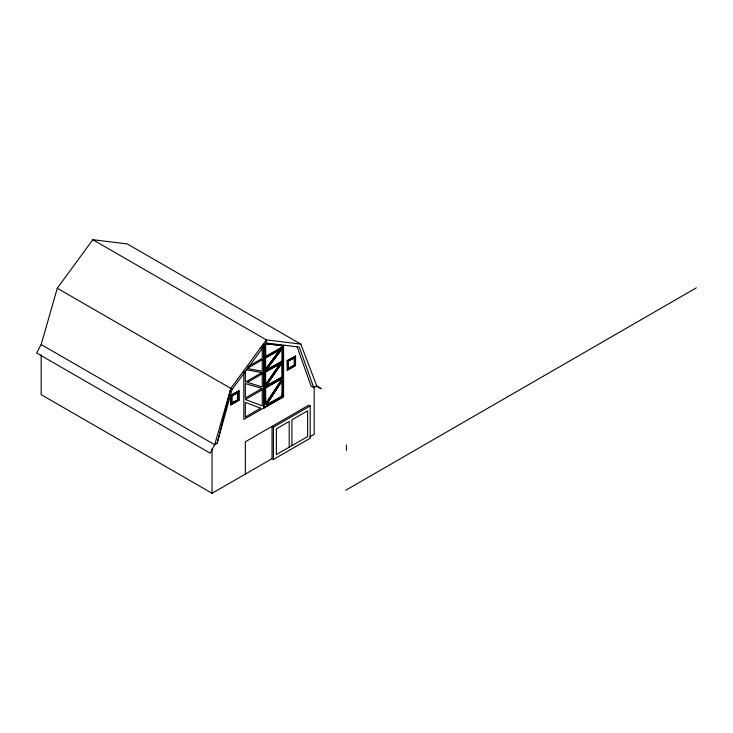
<?xml version="1.0" encoding="UTF-8"?>
<svg xmlns="http://www.w3.org/2000/svg" width="733" height="733" viewBox="0 0 733 733"><rect width="100%" height="100%" fill="white"/><g stroke="black" fill="none" stroke-linecap="round" stroke-linejoin="round"><path stroke-width="1.1" d="M300.805 344.116L127.295 243.933L92.834 239.7L57.284 288.225L41.158 344.547L36.65 352.994L210.16 453.168L214.677 444.72L217.115 443.419L230.794 388.398L266.345 339.874L300.805 344.116L316.803 386.034L321.191 388.728L316.235 385.87M217.115 443.419L232.059 389.461L266.363 342.971L266.345 339.874L92.834 239.7M57.284 288.225L230.794 388.398L214.677 444.72L41.158 344.547M267.041 403.929L281.509 381.673M266.446 404.854L282.113 380.748M265.355 403.956L282.388 378.475L265.63 404.112L265.355 387.995L282.113 378.32M280.345 363.366L265.355 385.063L279.722 364.274M282.113 362.349L282.388 376.945L265.511 386.364L281.472 363.275M265.786 386.529L282.388 362.514M280.272 349.366L265.355 369.386L279.594 350.273M266.244 369.597L282.388 348.459L282.388 361.103L265.584 370.486M265.859 370.641L282.388 348.459M260.352 348.065L266.363 342.971L299.275 347.094L313.751 387.665L316.803 386.034M248.157 366.537L262.258 358.391L262.258 347.579M265.355 356.604L282.388 347.094L282.113 345.564L265.355 343.658L265.63 356.769L282.388 347.094M265.355 369.386L265.355 357.979L279.337 349.907M265.355 357.979L280.547 349.522M261.901 372.611L245.344 382.168L245.344 370.586M266.555 369.918L282.388 361.103M265.355 385.063L265.355 372.025L279.41 363.907M265.355 372.025L280.62 363.531M287.144 360.691L295.536 356.156L295.536 365.538L287.418 370.229L287.144 360.691L295.536 356.156M294.529 357.786L288.197 361.122L294.529 357.786L294.529 365.098L288.197 368.433L294.529 365.098M230.611 395.371L239.004 390.836L239.004 400.218L230.886 404.909L230.611 395.371L239.004 390.836M237.776 392.705L231.848 395.802L237.776 392.705L237.776 399.861L231.848 402.958L237.776 399.861M287.144 370.073L295.536 365.538M230.611 404.753L239.004 400.218M265.511 386.364L282.388 376.945M265.355 387.995L282.388 378.475M267.426 404.286L282.388 395.967L282.388 380.903M266.72 405.01L282.388 395.967M263.743 346.031L264.017 408.006L283.57 396.718L283.57 345.206M272.044 458.675L272.044 426.377L273.418 427.174L310.187 405.945L310.187 438.233L273.418 459.463L272.044 458.675L212.057 493.3L41.158 394.638L41.158 354.79M309.702 436.923L314.182 434.339L314.182 386.786M345.884 490.175L696.35 287.831M265.355 343.658L282.388 345.719M246.444 369.734L262.258 372.676M313.751 387.665L311.14 386.154L297.039 346.645M310.187 405.945L308.813 405.147L245.344 441.788L245.344 474.086M283.57 396.718L243.823 419.34L243.823 371.851M230.794 388.398L232.059 389.461M282.113 393.933L282.123 395.811L282.113 381.847M346.471 445.041L346.471 450.502M295.262 356L295.262 365.382M294.254 357.622L294.254 364.942M291.936 445.618L291.936 419.853L307.631 410.792L307.631 436.547L276.378 454.597L276.378 428.842L289.205 421.429L289.205 447.185M288.472 361.277L288.472 368.598M287.418 360.847L287.418 370.229M282.113 345.564L282.113 346.929M282.113 348.303L282.113 360.938M282.113 363.458L282.113 376.78M273.418 427.174L273.418 459.463M265.63 343.814L265.63 356.769M265.63 358.135L265.63 369.542M265.63 372.181L265.63 385.219M265.63 388.151L265.63 404.112M264.017 345.051L264.017 408.006M238.729 390.68L238.729 400.062M237.492 392.549L237.492 399.705M232.123 395.967L232.123 403.123M230.886 395.527L230.886 404.909M212.057 448.908L212.057 493.3M262.258 359.766L247.186 368.461L262.258 371.274L262.258 359.766M262.258 373.812L247.369 382.406L262.258 386.932L262.258 373.812M261.974 388.408L245.344 398.01L245.344 383.579L261.974 388.408M262.258 389.782L245.344 399.549L262.258 405.862L262.258 389.782M260.646 408.199L245.344 417.04L245.344 402.362L260.646 408.199"/></g></svg>
